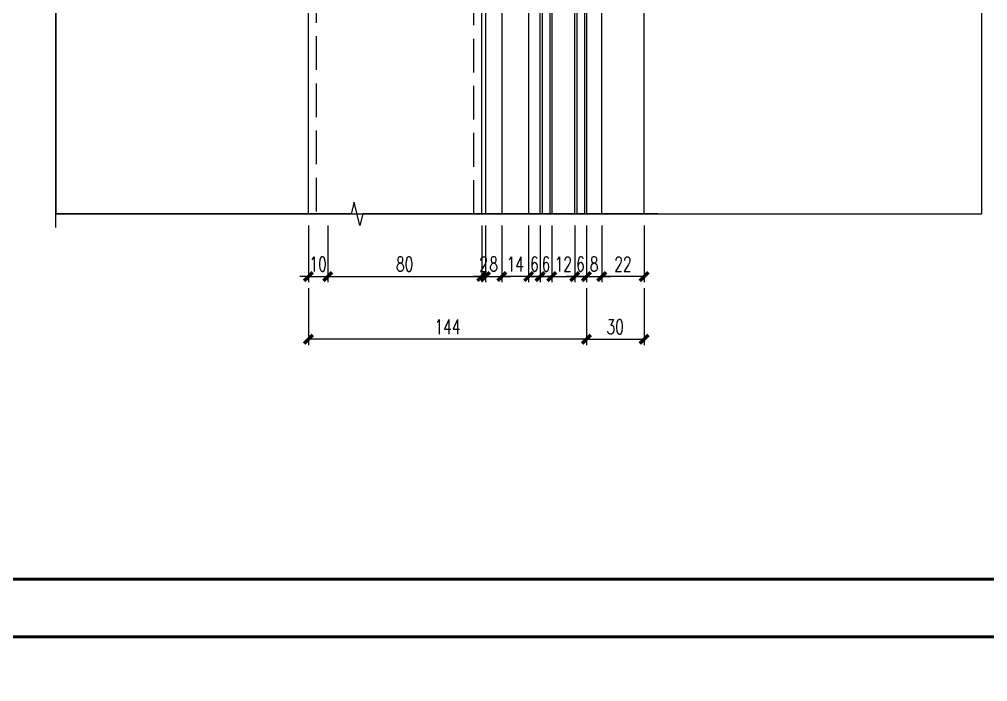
# Model space of a CAD drawing. Extents: x -160106 to 966792, y -663931 to 1550022.
# Drawn here: x -43926 to -43423, y -86848 to -86504 of the extents above; entities that cross this region are included whole.
import ezdxf
from ezdxf.enums import TextEntityAlignment as Align
from ezdxf.xclip import XClip

# ---------------------------------------------------------------- set-up
doc = ezdxf.new("R2010")
doc.units = 0
doc.linetypes.add('ZN-DASH', pattern=[0.35, 0.25, -0.1])
for name, color, linetype in [('!ZN1-填充-8', 8, 'Continuous'), ('!ZN3-玻璃幕墙-4', 4, 'Continuous'), ('!ZN5-钢材投影-40', 40, 'Continuous'), ('!ZN5-铝材投影-112', 112, 'Continuous'), ('!ZN6-虚线-8', 8, 'ZN-DASH'), ('0-cxFrame', 155, 'Continuous'), ('3符号', 173, 'Continuous'), ('DIM', 173, 'Continuous')]:
    doc.layers.add(name, color=color, linetype=linetype)
doc.layers.add('0-cxText', color=131, linetype='Continuous', lineweight=25)
doc.styles.add('cx_tuming', font='simhei.ttf')
doc.styles.add('cx_tuqian1', font='')
doc.styles.add('DHTEXT-1', font='ROMANS.shx', dxfattribs={"width": 0.7, "bigfont": 'CHINESE.shx'})
doc.styles.add('黑体', font='simhei.ttf', dxfattribs={"height": 12})
doc.styles.get('cx_tuqian1').set_extended_font_data('SimSun')
doc.dimstyles.new('ZN3', dxfattribs={"dimscale": 3, "dimtxt": 2.5, "dimasz": 1.5, "dimexe": 1, "dimexo": 2, "dimgap": 0.9, "dimtad": 1, "dimdec": 0, "dimdsep": 46, "dimtxsty": 'DHTEXT-1', "dimblk": 'ARCHTICK', "dimcen": 2.5, "dimclrd": 173, "dimclre": 173, "dimclrt": 7, "dimazin": 2, "dimtfac": 1, "dimtix": 1, "dimtmove": 2, "dimatfit": 3, "dimfxl": 0, "dimarcsym": 0})

# ---------------------------------------------------------------- blocks, each defined once
blk = doc.blocks.new('*U2451')
at = {"layer": '!ZN1-填充-8'}
for p, q in [((0, 23), (1584, 23)), ((0, 19), (1584, 19)), ((0, 5), (1584, 5)), ((0, 1), (1584, 1))]:
    blk.add_line(p, q, dxfattribs=at)
at = {"layer": '!ZN3-玻璃幕墙-4'}
for points in [[(1584, 24), (1, 24), (0, 23), (0, 19), (1, 18), (1584, 18)], [(1584, 6), (1, 6), (0, 5), (0, 1), (1, 0), (1584, 0)]]:
    blk.add_lwpolyline(points, dxfattribs=at)
blk = doc.blocks.new('20250910150331')
at = {"layer": '!ZN5-钢材投影-40', "ltscale": 0.3}
for p, q in [((575.37, 900), (575.37, 2585)), ((665.37, 900), (665.37, 2585))]:
    blk.add_line(p, q, dxfattribs=at)
at = {"layer": '!ZN5-铝材投影-112'}
for p, q in [((727.77, 900), (727.77, 2500.17)), ((749.77, 900), (749.77, 2500.17)), ((667.37, 2452), (667.37, 900)), ((675.87, 2452), (675.87, 900)), ((689.77, 2452), (689.77, 900))]:
    blk.add_line(p, q, dxfattribs=at)
at = {"layer": '!ZN6-虚线-8', "color": 8, "linetype": 'ZN-DASH', "ltscale": 70}
for p, q in [((579.37, 2585), (579.37, 900)), ((661.37, 900), (661.37, 2585))]:
    blk.add_line(p, q, dxfattribs=at)
at = {"layer": '!ZN3-玻璃幕墙-4', "xscale": -1.000000000000006, "rotation": 90}
blk.add_blockref('*U2451', (719.77, 2484), dxfattribs=at)
blk = doc.blocks.new('TK22.A2 L(Dragon)')
at = {"layer": '0-cxFrame', "color": 7, "const_width": 0.5}
blk.add_lwpolyline([(0, 0), (-594, 0), (-594, 420), (0, 420)], close=True, dxfattribs=at)
at = {"layer": '0-cxFrame', "const_width": 0.5}
blk.add_lwpolyline([(-80, 10), (-574, 10), (-574, 410), (-80, 410)], close=True, dxfattribs=at)
at = {"style": '黑体', "flags": 4}
blk.add_attdef('图幅', text='', height=3.3, dxfattribs=at).set_placement((-40, 3), align=Align.RIGHT)
at = {"layer": '0-cxText', "flags": 4}
for tag, height, style, p in [('建设单位', 3.5, 'cx_tuming', (-45, 240)), ('项目名称', 3.5, 'cx_tuming', (-45, 210)), ('子项名称', 3.5, 'cx_tuming', (-45, 180)), ('工程编号', 3.3, 'cx_tuqian1', (-35, 165)), ('图名1', 3.5, 'cx_tuming', (-45, 87)), ('图名2', 3.5, 'cx_tuming', (-45, 79)), ('图名3', 3.5, 'cx_tuming', (-45, 71)), ('出图日期', 3.3, 'cx_tuqian1', (-39, 60)), ('专业', 3.3, 'cx_tuqian1', (-55, 52)), ('图号', 3.3, 'cx_tuqian1', (-55, 44)), ('版次', 3.3, 'cx_tuqian1', (-20, 44))]:
    blk.add_attdef(tag, text='', height=height, dxfattribs=dict(at, style=style)).set_placement(p, align=Align.MIDDLE)
at = {"layer": 'Defpoints', "color": 6, "flags": 4}
for tag, height, style, p in [('tufu', 3.3, '黑体', (-12, 12)), ('dwfname', 4, 'cx_tuqian1', (-80, 3))]:
    blk.add_attdef(tag, text='', height=height, dxfattribs=dict(at, style=style)).set_placement(p, align=Align.RIGHT)
blk = doc.blocks.new('_ArchTick')
at = {"color": 0, "linetype": 'ByBlock', "const_width": 0.4}
blk.add_lwpolyline([(-0.5, -0.5), (0.5, 0.5)], dxfattribs=at)
blk = doc.blocks.new('*D2420')
at = {"layer": 'Defpoints', "color": 0, "ltscale": 30, "transparency": 16777216}
for p in [(-43637.7, -86605.3), (-43631.7, -86605.3), (-43637.7, -86637.91)]:
    blk.add_point(p, dxfattribs=at)
at = {"layer": 'DIM', "color": 173, "linetype": 'ByBlock', "lineweight": -2, "ltscale": 30, "transparency": 16777216}
for p, q in [((-43637.7, -86611.3), (-43637.7, -86640.91)), ((-43631.7, -86611.3), (-43631.7, -86640.91)), ((-43637.7, -86637.91), (-43642.2, -86637.91)), ((-43631.7, -86637.91), (-43637.7, -86637.91)), ((-43631.7, -86637.91), (-43627.2, -86637.91))]:
    blk.add_line(p, q, dxfattribs=at)
at = {"layer": 'DIM', "color": 173, "lineweight": -2, "ltscale": 30, "transparency": 16777216, "xscale": 4.5, "yscale": 4.5, "zscale": 4.5}
blk.add_blockref('_ArchTick', (-43637.7, -86637.91), dxfattribs=at)
at = {"layer": 'DIM', "color": 173, "lineweight": -2, "ltscale": 30, "transparency": 16777216, "xscale": 4.5, "yscale": 4.5, "zscale": 4.5, "rotation": 180}
blk.add_blockref('_ArchTick', (-43631.7, -86637.91), dxfattribs=at)
at = {"layer": 'DIM', "color": 7, "ltscale": 30, "transparency": 16777216, "insert": (-43634.7, -86631.46), "char_height": 7.5, "attachment_point": 5, "style": 'DHTEXT-1'}
blk.add_mtext('6', dxfattribs=at)
blk = doc.blocks.new('*D2421')
at = {"layer": 'Defpoints', "color": 0, "ltscale": 30, "transparency": 16777216}
for p in [(-43649.7, -86605.3), (-43637.7, -86605.3), (-43637.7, -86637.91)]:
    blk.add_point(p, dxfattribs=at)
at = {"layer": 'DIM', "color": 173, "linetype": 'ByBlock', "lineweight": -2, "ltscale": 30, "transparency": 16777216}
for p, q in [((-43649.7, -86611.3), (-43649.7, -86640.91)), ((-43637.7, -86611.3), (-43637.7, -86640.91)), ((-43649.7, -86637.91), (-43654.2, -86637.91)), ((-43649.7, -86637.91), (-43637.7, -86637.91)), ((-43637.7, -86637.91), (-43633.2, -86637.91))]:
    blk.add_line(p, q, dxfattribs=at)
at = {"layer": 'DIM', "color": 173, "lineweight": -2, "ltscale": 30, "transparency": 16777216, "xscale": 4.5, "yscale": 4.5, "zscale": 4.5}
blk.add_blockref('_ArchTick', (-43649.7, -86637.91), dxfattribs=at)
at = {"layer": 'DIM', "color": 173, "lineweight": -2, "ltscale": 30, "transparency": 16777216, "xscale": 4.5, "yscale": 4.5, "zscale": 4.5, "rotation": 180}
blk.add_blockref('_ArchTick', (-43637.7, -86637.91), dxfattribs=at)
at = {"layer": 'DIM', "color": 7, "ltscale": 30, "transparency": 16777216, "insert": (-43643.7, -86631.46), "char_height": 7.5, "attachment_point": 5, "style": 'DHTEXT-1'}
blk.add_mtext('12', dxfattribs=at)
blk = doc.blocks.new('*D2422')
at = {"layer": 'Defpoints', "color": 0, "ltscale": 30, "transparency": 16777216}
for p in [(-43655.7, -86605.3), (-43649.7, -86605.3), (-43655.7, -86637.91)]:
    blk.add_point(p, dxfattribs=at)
at = {"layer": 'DIM', "color": 173, "linetype": 'ByBlock', "lineweight": -2, "ltscale": 30, "transparency": 16777216}
for p, q in [((-43655.7, -86611.3), (-43655.7, -86640.91)), ((-43649.7, -86611.3), (-43649.7, -86640.91)), ((-43655.7, -86637.91), (-43660.2, -86637.91)), ((-43649.7, -86637.91), (-43655.7, -86637.91)), ((-43649.7, -86637.91), (-43645.2, -86637.91))]:
    blk.add_line(p, q, dxfattribs=at)
at = {"layer": 'DIM', "color": 173, "lineweight": -2, "ltscale": 30, "transparency": 16777216, "xscale": 4.5, "yscale": 4.5, "zscale": 4.5}
blk.add_blockref('_ArchTick', (-43655.7, -86637.91), dxfattribs=at)
at = {"layer": 'DIM', "color": 173, "lineweight": -2, "ltscale": 30, "transparency": 16777216, "xscale": 4.5, "yscale": 4.5, "zscale": 4.5, "rotation": 180}
blk.add_blockref('_ArchTick', (-43649.7, -86637.91), dxfattribs=at)
at = {"layer": 'DIM', "color": 7, "ltscale": 30, "transparency": 16777216, "insert": (-43652.7, -86631.46), "char_height": 7.5, "attachment_point": 5, "style": 'DHTEXT-1'}
blk.add_mtext('6', dxfattribs=at)
blk = doc.blocks.new('*D2423')
at = {"layer": 'Defpoints', "color": 0, "ltscale": 30, "transparency": 16777216}
for p in [(-43661.7, -86605.3), (-43655.7, -86605.3), (-43655.7, -86637.91)]:
    blk.add_point(p, dxfattribs=at)
at = {"layer": 'DIM', "color": 173, "linetype": 'ByBlock', "lineweight": -2, "ltscale": 30, "transparency": 16777216}
for p, q in [((-43661.7, -86611.3), (-43661.7, -86640.91)), ((-43655.7, -86611.3), (-43655.7, -86640.91)), ((-43661.7, -86637.91), (-43666.2, -86637.91)), ((-43661.7, -86637.91), (-43655.7, -86637.91)), ((-43655.7, -86637.91), (-43651.2, -86637.91))]:
    blk.add_line(p, q, dxfattribs=at)
at = {"layer": 'DIM', "color": 173, "lineweight": -2, "ltscale": 30, "transparency": 16777216, "xscale": 4.5, "yscale": 4.5, "zscale": 4.5}
blk.add_blockref('_ArchTick', (-43661.7, -86637.91), dxfattribs=at)
at = {"layer": 'DIM', "color": 173, "lineweight": -2, "ltscale": 30, "transparency": 16777216, "xscale": 4.5, "yscale": 4.5, "zscale": 4.5, "rotation": 180}
blk.add_blockref('_ArchTick', (-43655.7, -86637.91), dxfattribs=at)
at = {"layer": 'DIM', "color": 7, "ltscale": 30, "transparency": 16777216, "insert": (-43658.7, -86631.46), "char_height": 7.5, "attachment_point": 5, "style": 'DHTEXT-1'}
blk.add_mtext('6', dxfattribs=at)
blk = doc.blocks.new('*D2424')
at = {"layer": 'Defpoints', "color": 0, "ltscale": 30, "transparency": 16777216}
for p in [(-43675.6, -86605.3), (-43661.7, -86605.3), (-43675.6, -86637.91)]:
    blk.add_point(p, dxfattribs=at)
at = {"layer": 'DIM', "color": 173, "linetype": 'ByBlock', "lineweight": -2, "ltscale": 30, "transparency": 16777216}
for p, q in [((-43675.6, -86611.3), (-43675.6, -86640.91)), ((-43661.7, -86611.3), (-43661.7, -86640.91)), ((-43661.7, -86637.91), (-43675.6, -86637.91))]:
    blk.add_line(p, q, dxfattribs=at)
at = {"layer": 'DIM', "color": 173, "lineweight": -2, "ltscale": 30, "transparency": 16777216, "xscale": 4.5, "yscale": 4.5, "zscale": 4.5, "rotation": 180}
blk.add_blockref('_ArchTick', (-43675.6, -86637.91), dxfattribs=at)
at = {"layer": 'DIM', "color": 173, "lineweight": -2, "ltscale": 30, "transparency": 16777216, "xscale": 4.5, "yscale": 4.5, "zscale": 4.5}
blk.add_blockref('_ArchTick', (-43661.7, -86637.91), dxfattribs=at)
at = {"layer": 'DIM', "color": 7, "ltscale": 30, "transparency": 16777216, "insert": (-43668.65, -86631.46), "char_height": 7.5, "attachment_point": 5, "style": 'DHTEXT-1'}
blk.add_mtext('14', dxfattribs=at)
blk = doc.blocks.new('*D2425')
at = {"layer": 'Defpoints', "color": 0, "ltscale": 30, "transparency": 16777216}
for p in [(-43684.1, -86605.3), (-43675.6, -86605.3), (-43675.6, -86637.91)]:
    blk.add_point(p, dxfattribs=at)
at = {"layer": 'DIM', "color": 173, "linetype": 'ByBlock', "lineweight": -2, "ltscale": 30, "transparency": 16777216}
for p, q in [((-43684.1, -86611.3), (-43684.1, -86640.91)), ((-43675.6, -86611.3), (-43675.6, -86640.91)), ((-43684.1, -86637.91), (-43688.6, -86637.91)), ((-43684.1, -86637.91), (-43675.6, -86637.91)), ((-43675.6, -86637.91), (-43671.1, -86637.91))]:
    blk.add_line(p, q, dxfattribs=at)
at = {"layer": 'DIM', "color": 173, "lineweight": -2, "ltscale": 30, "transparency": 16777216, "xscale": 4.5, "yscale": 4.5, "zscale": 4.5}
blk.add_blockref('_ArchTick', (-43684.1, -86637.91), dxfattribs=at)
at = {"layer": 'DIM', "color": 173, "lineweight": -2, "ltscale": 30, "transparency": 16777216, "xscale": 4.5, "yscale": 4.5, "zscale": 4.5, "rotation": 180}
blk.add_blockref('_ArchTick', (-43675.6, -86637.91), dxfattribs=at)
at = {"layer": 'DIM', "color": 7, "ltscale": 30, "transparency": 16777216, "insert": (-43679.85, -86631.46), "char_height": 7.5, "attachment_point": 5, "style": 'DHTEXT-1'}
blk.add_mtext('8', dxfattribs=at)
blk = doc.blocks.new('*D2426')
at = {"layer": 'Defpoints', "color": 0, "ltscale": 30, "transparency": 16777216}
for p in [(-43686.1, -86605.3), (-43684.1, -86605.3), (-43686.1, -86637.91)]:
    blk.add_point(p, dxfattribs=at)
at = {"layer": 'DIM', "color": 173, "linetype": 'ByBlock', "lineweight": -2, "ltscale": 30, "transparency": 16777216}
for p, q in [((-43686.1, -86611.3), (-43686.1, -86640.91)), ((-43684.1, -86611.3), (-43684.1, -86640.91)), ((-43686.1, -86637.91), (-43690.6, -86637.91)), ((-43684.1, -86637.91), (-43686.1, -86637.91)), ((-43684.1, -86637.91), (-43679.6, -86637.91))]:
    blk.add_line(p, q, dxfattribs=at)
at = {"layer": 'DIM', "color": 173, "lineweight": -2, "ltscale": 30, "transparency": 16777216, "xscale": 4.5, "yscale": 4.5, "zscale": 4.5}
blk.add_blockref('_ArchTick', (-43686.1, -86637.91), dxfattribs=at)
at = {"layer": 'DIM', "color": 173, "lineweight": -2, "ltscale": 30, "transparency": 16777216, "xscale": 4.5, "yscale": 4.5, "zscale": 4.5, "rotation": 180}
blk.add_blockref('_ArchTick', (-43684.1, -86637.91), dxfattribs=at)
at = {"layer": 'DIM', "color": 7, "ltscale": 30, "transparency": 16777216, "insert": (-43685.1, -86631.46), "char_height": 7.5, "attachment_point": 5, "style": 'DHTEXT-1'}
blk.add_mtext('2', dxfattribs=at)
blk = doc.blocks.new('*D2427')
at = {"layer": 'Defpoints', "color": 0, "ltscale": 30, "transparency": 16777216}
for p in [(-43631.7, -86605.3), (-43623.7, -86605.3), (-43623.7, -86637.91)]:
    blk.add_point(p, dxfattribs=at)
at = {"layer": 'DIM', "color": 173, "linetype": 'ByBlock', "lineweight": -2, "ltscale": 30, "transparency": 16777216}
for p, q in [((-43631.7, -86611.3), (-43631.7, -86640.91)), ((-43623.7, -86611.3), (-43623.7, -86640.91)), ((-43631.7, -86637.91), (-43636.2, -86637.91)), ((-43631.7, -86637.91), (-43623.7, -86637.91)), ((-43623.7, -86637.91), (-43619.2, -86637.91))]:
    blk.add_line(p, q, dxfattribs=at)
at = {"layer": 'DIM', "color": 173, "lineweight": -2, "ltscale": 30, "transparency": 16777216, "xscale": 4.5, "yscale": 4.5, "zscale": 4.5}
blk.add_blockref('_ArchTick', (-43631.7, -86637.91), dxfattribs=at)
at = {"layer": 'DIM', "color": 173, "lineweight": -2, "ltscale": 30, "transparency": 16777216, "xscale": 4.5, "yscale": 4.5, "zscale": 4.5, "rotation": 180}
blk.add_blockref('_ArchTick', (-43623.7, -86637.91), dxfattribs=at)
at = {"layer": 'DIM', "color": 7, "ltscale": 30, "transparency": 16777216, "insert": (-43627.7, -86631.46), "char_height": 7.5, "attachment_point": 5, "style": 'DHTEXT-1'}
blk.add_mtext('8', dxfattribs=at)
blk = doc.blocks.new('*D2428')
at = {"layer": 'Defpoints', "color": 0, "ltscale": 30, "transparency": 16777216}
for p in [(-43623.7, -86605.3), (-43601.7, -86605.3), (-43623.7, -86637.91)]:
    blk.add_point(p, dxfattribs=at)
at = {"layer": 'DIM', "color": 173, "linetype": 'ByBlock', "lineweight": -2, "ltscale": 30, "transparency": 16777216}
for p, q in [((-43623.7, -86611.3), (-43623.7, -86640.91)), ((-43601.7, -86611.3), (-43601.7, -86640.91)), ((-43601.7, -86637.91), (-43623.7, -86637.91))]:
    blk.add_line(p, q, dxfattribs=at)
at = {"layer": 'DIM', "color": 173, "lineweight": -2, "ltscale": 30, "transparency": 16777216, "xscale": 4.5, "yscale": 4.5, "zscale": 4.5, "rotation": 180}
blk.add_blockref('_ArchTick', (-43623.7, -86637.91), dxfattribs=at)
at = {"layer": 'DIM', "color": 173, "lineweight": -2, "ltscale": 30, "transparency": 16777216, "xscale": 4.5, "yscale": 4.5, "zscale": 4.5}
blk.add_blockref('_ArchTick', (-43601.7, -86637.91), dxfattribs=at)
at = {"layer": 'DIM', "color": 7, "ltscale": 30, "transparency": 16777216, "insert": (-43612.7, -86631.46), "char_height": 7.5, "attachment_point": 5, "style": 'DHTEXT-1'}
blk.add_mtext('22', dxfattribs=at)
blk = doc.blocks.new('*D2429')
at = {"layer": 'Defpoints', "color": 0, "ltscale": 30, "transparency": 16777216}
for p in [(-43776.1, -86637.91), (-43631.7, -86637.91), (-43776.1, -86670.51)]:
    blk.add_point(p, dxfattribs=at)
at = {"layer": 'DIM', "color": 173, "linetype": 'ByBlock', "lineweight": -2, "ltscale": 30, "transparency": 16777216}
for p, q in [((-43776.1, -86643.91), (-43776.1, -86673.51)), ((-43631.7, -86643.91), (-43631.7, -86673.51)), ((-43631.7, -86670.51), (-43776.1, -86670.51))]:
    blk.add_line(p, q, dxfattribs=at)
at = {"layer": 'DIM', "color": 173, "lineweight": -2, "ltscale": 30, "transparency": 16777216, "xscale": 4.5, "yscale": 4.5, "zscale": 4.5, "rotation": 180}
blk.add_blockref('_ArchTick', (-43776.1, -86670.51), dxfattribs=at)
at = {"layer": 'DIM', "color": 173, "lineweight": -2, "ltscale": 30, "transparency": 16777216, "xscale": 4.5, "yscale": 4.5, "zscale": 4.5}
blk.add_blockref('_ArchTick', (-43631.7, -86670.51), dxfattribs=at)
at = {"layer": 'DIM', "color": 7, "ltscale": 30, "transparency": 16777216, "insert": (-43703.9, -86664.06), "char_height": 7.5, "attachment_point": 5, "style": 'DHTEXT-1'}
blk.add_mtext('144', dxfattribs=at)
blk = doc.blocks.new('*D2430')
at = {"layer": 'Defpoints', "color": 0, "ltscale": 30, "transparency": 16777216}
for p in [(-43631.7, -86637.91), (-43601.7, -86637.91), (-43601.7, -86670.51)]:
    blk.add_point(p, dxfattribs=at)
at = {"layer": 'DIM', "color": 173, "linetype": 'ByBlock', "lineweight": -2, "ltscale": 30, "transparency": 16777216}
for p, q in [((-43631.7, -86643.91), (-43631.7, -86673.51)), ((-43601.7, -86643.91), (-43601.7, -86673.51)), ((-43631.7, -86670.51), (-43601.7, -86670.51))]:
    blk.add_line(p, q, dxfattribs=at)
at = {"layer": 'DIM', "color": 173, "lineweight": -2, "ltscale": 30, "transparency": 16777216, "xscale": 4.5, "yscale": 4.5, "zscale": 4.5, "rotation": 180}
blk.add_blockref('_ArchTick', (-43631.7, -86670.51), dxfattribs=at)
at = {"layer": 'DIM', "color": 173, "lineweight": -2, "ltscale": 30, "transparency": 16777216, "xscale": 4.5, "yscale": 4.5, "zscale": 4.5}
blk.add_blockref('_ArchTick', (-43601.7, -86670.51), dxfattribs=at)
at = {"layer": 'DIM', "color": 7, "ltscale": 30, "transparency": 16777216, "insert": (-43616.7, -86664.06), "char_height": 7.5, "attachment_point": 5, "style": 'DHTEXT-1'}
blk.add_mtext('30', dxfattribs=at)
blk = doc.blocks.new('*D2431')
at = {"layer": 'Defpoints', "color": 0, "ltscale": 30, "transparency": 16777216}
for p in [(-43776.1, -86605.3), (-43766.1, -86605.3), (-43766.1, -86637.91)]:
    blk.add_point(p, dxfattribs=at)
at = {"layer": 'DIM', "color": 173, "linetype": 'ByBlock', "lineweight": -2, "ltscale": 30, "transparency": 16777216}
for p, q in [((-43776.1, -86611.3), (-43776.1, -86640.91)), ((-43766.1, -86611.3), (-43766.1, -86640.91)), ((-43776.1, -86637.91), (-43780.6, -86637.91)), ((-43776.1, -86637.91), (-43766.1, -86637.91)), ((-43766.1, -86637.91), (-43761.6, -86637.91))]:
    blk.add_line(p, q, dxfattribs=at)
at = {"layer": 'DIM', "color": 173, "lineweight": -2, "ltscale": 30, "transparency": 16777216, "xscale": 4.5, "yscale": 4.5, "zscale": 4.5}
blk.add_blockref('_ArchTick', (-43776.1, -86637.91), dxfattribs=at)
at = {"layer": 'DIM', "color": 173, "lineweight": -2, "ltscale": 30, "transparency": 16777216, "xscale": 4.5, "yscale": 4.5, "zscale": 4.5, "rotation": 180}
blk.add_blockref('_ArchTick', (-43766.1, -86637.91), dxfattribs=at)
at = {"layer": 'DIM', "color": 7, "ltscale": 30, "transparency": 16777216, "insert": (-43771.1, -86631.46), "char_height": 7.5, "attachment_point": 5, "style": 'DHTEXT-1'}
blk.add_mtext('10', dxfattribs=at)
blk = doc.blocks.new('*D2432')
at = {"layer": 'Defpoints', "color": 0, "ltscale": 30, "transparency": 16777216}
for p in [(-43766.1, -86605.3), (-43686.1, -86605.3), (-43686.1, -86637.91)]:
    blk.add_point(p, dxfattribs=at)
at = {"layer": 'DIM', "color": 173, "linetype": 'ByBlock', "lineweight": -2, "ltscale": 30, "transparency": 16777216}
for p, q in [((-43766.1, -86611.3), (-43766.1, -86640.91)), ((-43686.1, -86611.3), (-43686.1, -86640.91)), ((-43766.1, -86637.91), (-43686.1, -86637.91))]:
    blk.add_line(p, q, dxfattribs=at)
at = {"layer": 'DIM', "color": 173, "lineweight": -2, "ltscale": 30, "transparency": 16777216, "xscale": 4.5, "yscale": 4.5, "zscale": 4.5, "rotation": 180}
blk.add_blockref('_ArchTick', (-43766.1, -86637.91), dxfattribs=at)
at = {"layer": 'DIM', "color": 173, "lineweight": -2, "ltscale": 30, "transparency": 16777216, "xscale": 4.5, "yscale": 4.5, "zscale": 4.5}
blk.add_blockref('_ArchTick', (-43686.1, -86637.91), dxfattribs=at)
at = {"layer": 'DIM', "color": 7, "ltscale": 30, "transparency": 16777216, "insert": (-43726.1, -86631.46), "char_height": 7.5, "attachment_point": 5, "style": 'DHTEXT-1'}
blk.add_mtext('80', dxfattribs=at)

msp = doc.modelspace()

# ---------------------------------------------------------------- block references
at = {"ltscale": 200}
ref = msp.add_blockref('20250910150331', (-44351.47, -88681.53), dxfattribs=at)
XClip(ref).set_block_clipping_path([(444.1371035601, 2076.2261873149), (925.3242806084, 2942.1758106572)])

# ---------------------------------------------------------------- dimensions: what is measured, and where the dimension line sits
at = {"layer": 'DIM', "ltscale": 30}
for base, p2, picture, middle in [((-43776.1, -86670.51), (-43776.1, -86637.91), '*D2429', (-43703.9, -86664.06)), ((-43601.7, -86670.51), (-43601.7, -86637.91), '*D2430', (-43616.7, -86664.06))]:
    dim = msp.add_linear_dim(base=base, p1=(-43631.7, -86637.91), p2=p2, dimstyle='ZN3', dxfattribs=at)
    dim.commit()
    dim.dimension.update_dxf_attribs({"geometry": picture, "text_midpoint": middle})

# ---------------------------------------------------------------- next in the draw order: linework, layer by layer
at = {"layer": '3符号', "elevation": 0}
for points in [[(-43907.34, -86612.5), (-43907.34, -86178.93), (-43913.34, -86177.43), (-43901.34, -86174.43), (-43907.34, -86172.93), (-43907.34, -85739.35)], [(-43594.5, -86605.3), (-43747.92, -86605.3), (-43749.42, -86611.3), (-43752.42, -86599.3), (-43753.92, -86605.3), (-43907.34, -86605.3)]]:
    msp.add_lwpolyline(points, dxfattribs=at)

# ---------------------------------------------------------------- next in the draw order: block references
at = {"layer": '0-cxFrame', "xscale": 3, "yscale": 3, "zscale": 3}
msp.add_blockref('TK22.A2 L(Dragon)', (-42706.09, -86825.19), dxfattribs=at)

# ---------------------------------------------------------------- next in the draw order: dimensions: what is measured, and where the dimension line sits
at = {"layer": 'DIM', "ltscale": 30}
for base, p1, p2, picture, middle in [((-43766.1, -86637.91), (-43776.1, -86605.3), (-43766.1, -86605.3), '*D2431', (-43771.1, -86631.46)), ((-43686.1, -86637.91), (-43766.1, -86605.3), (-43686.1, -86605.3), '*D2432', (-43726.1, -86631.46)), ((-43686.1, -86637.91), (-43684.1, -86605.3), (-43686.1, -86605.3), '*D2426', (-43685.1, -86631.46)), ((-43675.60003, -86637.9057), (-43684.1, -86605.30409), (-43675.60003, -86605.30409), '*D2425', (-43679.85002, -86631.4557)), ((-43675.6, -86637.91), (-43661.7, -86605.3), (-43675.6, -86605.3), '*D2424', (-43668.65, -86631.46)), ((-43655.7, -86637.91), (-43661.7, -86605.3), (-43655.7, -86605.3), '*D2423', (-43658.7, -86631.46)), ((-43655.7, -86637.91), (-43649.7, -86605.3), (-43655.7, -86605.3), '*D2422', (-43652.7, -86631.46)), ((-43637.7, -86637.91), (-43649.7, -86605.3), (-43637.7, -86605.3), '*D2421', (-43643.7, -86631.46)), ((-43637.7, -86637.91), (-43631.7, -86605.3), (-43637.7, -86605.3), '*D2420', (-43634.7, -86631.46)), ((-43623.7, -86637.91), (-43631.7, -86605.3), (-43623.7, -86605.3), '*D2427', (-43627.7, -86631.46)), ((-43623.7, -86637.91), (-43601.7, -86605.3), (-43623.7, -86605.3), '*D2428', (-43612.7, -86631.46))]:
    dim = msp.add_linear_dim(base=base, p1=p1, p2=p2, dimstyle='ZN3', dxfattribs=at)
    dim.commit()
    dim.dimension.update_dxf_attribs({"geometry": picture, "text_midpoint": middle})

doc.saveas('drawing.dxf')
